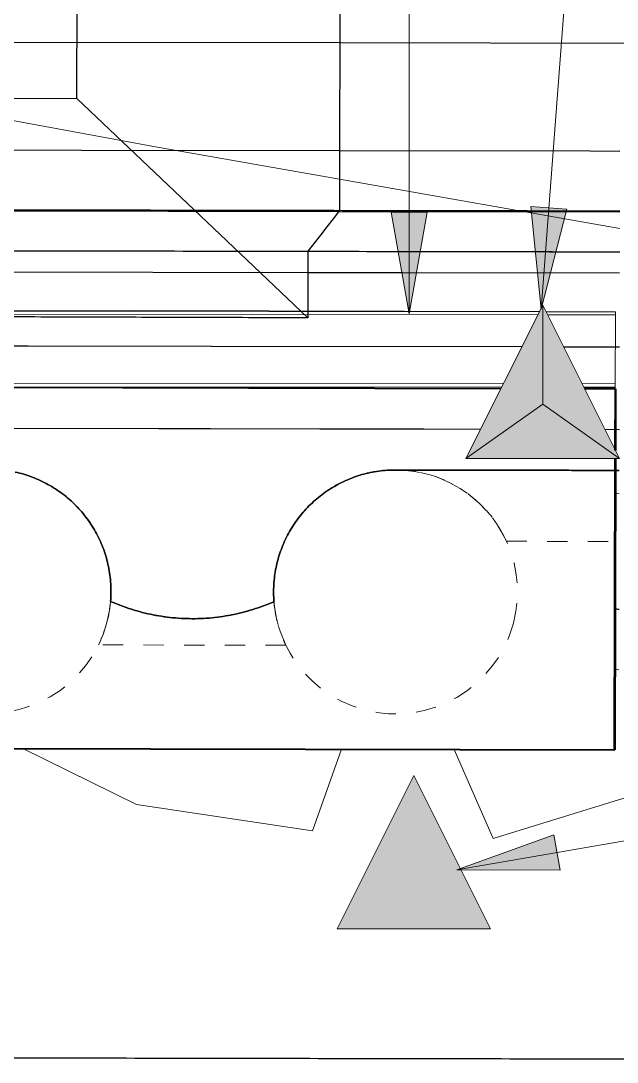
# Model space of a CAD drawing. Header units: metres. Extents: x -1147 to -802, y 5 to 567.
# Drawn here: x -1003.9 to -1000.96, y 506.15 to 511.28 of the extents above; entities that cross this region are included whole.
import ezdxf

# ---------------------------------------------------------------- set-up
doc = ezdxf.new("R2010")
doc.units = ezdxf.units.M
for name, pattern in [('IMPORT-BDYS-Boundary _3_', [0.01, 0.009, -0.001]), ('IMPORT-FURN-Fence _3_', [0.005, 0.004167, -0.0008333]), ('JacobsDash', [0.0045, 0.003, -0.0015])]:
    doc.linetypes.add(name, pattern=pattern)
for name, color, linetype, lineweight in [('A-DETL', 7, 'Continuous', 13), ('A-DETL-GENF', 7, 'Continuous', 9), ('A-FLOR', 7, 'Continuous', 50), ('A-GENM', 7, 'Continuous', 35), ('A-GENM-HDLN', 7, 'JacobsDash', 15), ('G-ANNO-TEXT', 7, 'Continuous', 9), ('S-BEAM', 7, 'Continuous', 50), ('S-BEAM-HDLN', 7, 'JacobsDash', 15), ('S-FNDN-HDLN', 7, 'JacobsDash', 15)]:
    doc.layers.add(name, color=color, linetype=linetype, lineweight=lineweight)

# ---------------------------------------------------------------- blocks, each defined once
blk = doc.blocks.new('T2DPAA-T2D-PWA-SU-M2D-000002_dwg-40815123-DRG-2873010 - GENERAL ARRANGEMENT PLAN')
at = {"color": 7, "lineweight": 18, "true_color": 0xf0f0f0}
for p, q in [((-193.3381, 1044.3531), (-193.2488, 1043.2068)), ((-193.2488, 1043.2068), (-193.17, 1042.2909))]:
    blk.add_line(p, q, dxfattribs=at)
at = {"color": 254, "lineweight": 18, "true_color": 0xe1e1e1}
for p, q in [((-196.3991, 1042.466), (-196.2767, 1043.0783)), ((-196.3025, 1041.5967), (-196.3991, 1042.466)), ((-195.8771, 1041.5612), (-196.3025, 1041.5967)), ((-196.1093, 1040.7274), (-195.7361, 1041.026)), ((-195.6264, 1039.9546), (-196.1093, 1040.7274)), ((-194.3142, 1040.5827), (-194.3126, 1040.5631)), ((-194.8625, 1040.4392), (-194.8605, 1040.4185))]:
    blk.add_line(p, q, dxfattribs=at)
at = {"color": 254, "lineweight": 18, "true_color": 0xeaeaea}
blk.add_line((-193.17, 1042.2909), (-193.0499, 1040.8963), dxfattribs=at)
at = {"color": 254, "linetype": 'IMPORT-FURN-Fence _3_', "lineweight": 18, "true_color": 0xe1e1e1}
blk.add_line((-195.1484, 1040.3426), (-195.1502, 1040.3634), dxfattribs=at)
blk = doc.blocks.new('T2DPAA-T2D-PWA-SU-M2D-000001_dwg-40815111-DRG-2873010 - GENERAL ARRANGEMENT PLAN')
at = {"color": 254, "linetype": 'IMPORT-BDYS-Boundary _3_', "lineweight": 18, "true_color": 0xe1e1e1}
blk.add_line((-116.664, 1136.9969), (-116.6658, 1137.0176), dxfattribs=at)
blk = doc.blocks.new('T2DPAA-T2D-PWA-SU-M2D-000100_Survey_rvt-1-DRG-2873010 - GENERAL ARRANGEMENT PLAN')
at = {"color": 254, "lineweight": 18, "true_color": 0xe1e1e1, "rotation": 75.11694444444437}
for name, p in [('T2DPAA-T2D-PWA-SU-M2D-000002_dwg-40815123-DRG-2873010 - GENERAL ARRANGEMENT PLAN', (-45.8213, 429.4778)), ('T2DPAA-T2D-PWA-SU-M2D-000001_dwg-40815111-DRG-2873010 - GENERAL ARRANGEMENT PLAN', (27.4325, 329.0961))]:
    blk.add_blockref(name, p, dxfattribs=at)
blk = doc.blocks.new('T2DPAA-T2D-C3S-RW-M2D-100010_dwg-40802999-DRG-2873010 - GENERAL ARRANGEMENT PLAN')
at = {"color": 254, "lineweight": 25, "true_color": 0xd5d5d5}
for p, q in [((25.1546, -634.8282), (24.0667, -630.7054)), ((25.05, -632.8405), (24.9589, -632.4952)), ((25.28, -633.7122), (25.05, -632.8405)), ((25.6697, -635.189), (25.2803, -633.7135)), ((27.5849, -636.5917), (26.8851, -633.9393)), ((25.754, -634.0782), (25.8723, -634.5265)), ((26.3736, -634.0745), (26.6876, -635.2647)), ((26.0827, -634.1481), (26.4354, -635.4845)), ((25.8727, -634.528), (26.1453, -635.5611)), ((25.2255, -635.0972), (25.1546, -634.8282)), ((26.6876, -635.2647), (26.7254, -635.408)), ((25.7924, -635.6542), (25.7223, -635.3883)), ((25.3999, -635.7578), (25.3817, -635.689))]:
    blk.add_line(p, q, dxfattribs=at)
at = {"color": 254, "lineweight": 25, "true_color": 0xe1e1e1}
for p, q in [((26.8851, -633.9393), (26.3096, -631.7583)), ((25.7977, -631.8921), (26.0498, -632.8474)), ((25.5077, -631.9687), (26.0827, -634.1481)), ((25.2176, -632.0452), (25.754, -634.0782)), ((26.0498, -632.8474), (26.3736, -634.0745))]:
    blk.add_line(p, q, dxfattribs=at)
blk = doc.blocks.new('T2DPAA-T2D-PWC-RW-M2D-100010_RoadDesign_rvt-1-DRG-2873010 - GENERAL ARRANGEMENT PLAN')
at = {"color": 254, "lineweight": 18, "true_color": 0xe3e3e3, "rotation": 75.11694444444437}
blk.add_blockref('T2DPAA-T2D-C3S-RW-M2D-100010_dwg-40802999-DRG-2873010 - GENERAL ARRANGEMENT PLAN', (-1722.337, 648.0105), dxfattribs=at)
blk = doc.blocks.new('Top of Pavement - RL A - Top of Pavement - RL A-68818558-DRG-2873010 - GENERAL ARRANGEMENT PLAN')
at = {"layer": 'A-GENM', "color": 253, "lineweight": 25, "true_color": 0xa3a3a3}
blk.add_open_spline([(108.421, -13.5917), (108.3971, -13.5013), (108.3175, -13.1995), (108.1821, -12.6862), (108.0426, -12.1577), (107.931, -11.7349), (107.8473, -11.4178), (107.7637, -11.1007), (107.6521, -10.6779), (107.5126, -10.1493), (107.3452, -9.5151), (107.1779, -8.8808), (107.0105, -8.2466), (106.8432, -7.6123), (106.7037, -7.0838), (106.5921, -6.661), (106.5084, -6.3438), (106.4247, -6.0267), (106.341, -5.7096), (106.2574, -5.3924), (106.1458, -4.9696), (106.0063, -4.441), (105.8389, -3.8068), (105.6716, -3.1725), (105.5042, -2.5383), (105.3647, -2.0097), (105.2531, -1.5869), (105.1695, -1.2697), (105.0858, -0.9526), (104.9742, -0.5298), (104.8348, -0.0014), (104.6674, 0.6327), (104.5001, 1.2668), (104.3328, 1.901), (104.1655, 2.5351), (103.9981, 3.1692), (103.8308, 3.8033), (103.6635, 4.4374), (103.4961, 5.0716), (103.3288, 5.7057), (103.1894, 6.2341), (103.0778, 6.6569), (102.9941, 6.9739), (102.9105, 7.291), (102.7989, 7.7138), (102.6595, 8.2422), (102.4921, 8.8763), (102.3248, 9.5105), (102.1575, 10.1446), (102.018, 10.6731), (101.9065, 11.0958), (101.8228, 11.4129), (101.7391, 11.73), (101.6555, 12.047), (101.5718, 12.3641), (101.4881, 12.6812), (101.4045, 12.9982), (101.2929, 13.421), (101.1535, 13.9495), (100.9861, 14.5836), (100.8188, 15.2177), (100.6515, 15.8519), (100.4841, 16.486), (100.3447, 17.0145), (100.2331, 17.4372), (100.1216, 17.86), (99.9821, 18.3884), (99.8148, 19.0226), (99.5917, 19.8681), (99.3686, 20.7136), (99.1454, 21.5592), (98.9781, 22.1933), (98.8108, 22.8274), (98.5877, 23.673), (98.3646, 24.5185), (98.1414, 25.364), (97.9741, 25.9981), (97.8347, 26.5266), (97.7231, 26.9493), (97.6394, 27.2664), (97.5558, 27.5835), (97.4442, 28.0062), (97.3048, 28.5347), (97.1375, 29.1688), (96.9701, 29.8029), (96.8028, 30.437), (96.6634, 30.9655), (96.5518, 31.3882), (96.4681, 31.7053), (96.3845, 32.0224), (96.3008, 32.3394), (96.2172, 32.6565), (96.1335, 32.9735), (96.0498, 33.2906), (95.9383, 33.7133), (95.7988, 34.2417), (95.6417, 34.8374), (95.5403, 35.2216), (95.4947, 35.3945)], degree=3, knots=[-0.7201257, -0.7201257, -0.7201257, -0.7201257, -0.7181818, -0.7136364, -0.7090909, -0.7068182, -0.7045455, -0.7022727, -0.7, -0.6954545, -0.6909091, -0.6863636, -0.6818182, -0.6772727, -0.6727273, -0.6704545, -0.6681818, -0.6659091, -0.6636364, -0.6613636, -0.6590909, -0.6545455, -0.65, -0.6454545, -0.6409091, -0.6363636, -0.6340909, -0.6318182, -0.6295455, -0.6272727, -0.6227273, -0.6181818, -0.6136364, -0.6090909, -0.6045455, -0.6, -0.5954545, -0.5909091, -0.5863636, -0.5818182, -0.5772727, -0.575, -0.5727273, -0.5704545, -0.5681818, -0.5636364, -0.5590909, -0.5545455, -0.55, -0.5454545, -0.5431818, -0.5409091, -0.5386364, -0.5363636, -0.5340909, -0.5318182, -0.5295455, -0.5272727, -0.5227273, -0.5181818, -0.5136364, -0.5090909, -0.5045455, -0.5, -0.4977273, -0.4954545, -0.4909091, -0.4863636, -0.4818182, -0.4727273, -0.4681818, -0.4636364, -0.4590909, -0.4545455, -0.4454545, -0.4409091, -0.4363636, -0.4318182, -0.4295455, -0.4272727, -0.425, -0.4227273, -0.4181818, -0.4136364, -0.4090909, -0.4045455, -0.4, -0.3977273, -0.3954545, -0.3931818, -0.3909091, -0.3886364, -0.3863636, -0.3840909, -0.3818182, -0.3772727, -0.3727273, -0.3690093, -0.3690093, -0.3690093, -0.3690093], dxfattribs=at)
blk.add_open_spline([(108.421, -13.5917), (108.3971, -13.5013), (108.3175, -13.1995), (108.1821, -12.6862), (108.0426, -12.1577), (107.931, -11.7349), (107.8473, -11.4178), (107.7637, -11.1007), (107.6521, -10.6779), (107.5126, -10.1493), (107.3452, -9.5151), (107.1779, -8.8808), (107.0105, -8.2466), (106.8432, -7.6123), (106.7037, -7.0838), (106.5921, -6.661), (106.5084, -6.3438), (106.4247, -6.0267), (106.341, -5.7096), (106.2574, -5.3924), (106.1458, -4.9696), (106.0063, -4.441), (105.8389, -3.8068), (105.6716, -3.1725), (105.5042, -2.5383), (105.3647, -2.0097), (105.2531, -1.5869), (105.1695, -1.2697), (105.0858, -0.9526), (104.9742, -0.5298), (104.8348, -0.0014), (104.6674, 0.6327), (104.5001, 1.2668), (104.3328, 1.901), (104.1655, 2.5351), (103.9981, 3.1692), (103.8308, 3.8033), (103.6635, 4.4374), (103.4961, 5.0716), (103.3288, 5.7057), (103.1894, 6.2341), (103.0778, 6.6569), (102.9941, 6.9739), (102.9105, 7.291), (102.7989, 7.7138), (102.6595, 8.2422), (102.4921, 8.8763), (102.3248, 9.5105), (102.1575, 10.1446), (102.018, 10.6731), (101.9065, 11.0958), (101.8228, 11.4129), (101.7391, 11.73), (101.6555, 12.047), (101.5718, 12.3641), (101.4881, 12.6812), (101.4045, 12.9982), (101.2929, 13.421), (101.1535, 13.9495), (100.9861, 14.5836), (100.8188, 15.2177), (100.6515, 15.8519), (100.4841, 16.486), (100.3447, 17.0145), (100.2331, 17.4372), (100.1216, 17.86), (99.9821, 18.3884), (99.8148, 19.0226), (99.5917, 19.8681), (99.3686, 20.7136), (99.1454, 21.5592), (98.9781, 22.1933), (98.8108, 22.8274), (98.5877, 23.673), (98.3646, 24.5185), (98.1414, 25.364), (97.9741, 25.9981), (97.8347, 26.5266), (97.7231, 26.9493), (97.6394, 27.2664), (97.5558, 27.5835), (97.4442, 28.0062), (97.3048, 28.5347), (97.1375, 29.1688), (96.9701, 29.8029), (96.8028, 30.437), (96.6634, 30.9655), (96.5518, 31.3882), (96.4681, 31.7053), (96.3845, 32.0224), (96.3008, 32.3394), (96.2172, 32.6565), (96.1335, 32.9735), (96.0498, 33.2906), (95.9383, 33.7133), (95.7988, 34.2417), (95.6417, 34.8374), (95.5403, 35.2216), (95.4947, 35.3945)], degree=3, knots=[-0.7201257, -0.7201257, -0.7201257, -0.7201257, -0.7181818, -0.7136364, -0.7090909, -0.7068182, -0.7045455, -0.7022727, -0.7, -0.6954545, -0.6909091, -0.6863636, -0.6818182, -0.6772727, -0.6727273, -0.6704545, -0.6681818, -0.6659091, -0.6636364, -0.6613636, -0.6590909, -0.6545455, -0.65, -0.6454545, -0.6409091, -0.6363636, -0.6340909, -0.6318182, -0.6295455, -0.6272727, -0.6227273, -0.6181818, -0.6136364, -0.6090909, -0.6045455, -0.6, -0.5954545, -0.5909091, -0.5863636, -0.5818182, -0.5772727, -0.575, -0.5727273, -0.5704545, -0.5681818, -0.5636364, -0.5590909, -0.5545455, -0.55, -0.5454545, -0.5431818, -0.5409091, -0.5386364, -0.5363636, -0.5340909, -0.5318182, -0.5295455, -0.5272727, -0.5227273, -0.5181818, -0.5136364, -0.5090909, -0.5045455, -0.5, -0.4977273, -0.4954545, -0.4909091, -0.4863636, -0.4818182, -0.4727273, -0.4681818, -0.4636364, -0.4590909, -0.4545455, -0.4454545, -0.4409091, -0.4363636, -0.4318182, -0.4295455, -0.4272727, -0.425, -0.4227273, -0.4181818, -0.4136364, -0.4090909, -0.4045455, -0.4, -0.3977273, -0.3954545, -0.3931818, -0.3909091, -0.3886364, -0.3863636, -0.3840909, -0.3818182, -0.3772727, -0.3727273, -0.3690093, -0.3690093, -0.3690093, -0.3690093], dxfattribs=at)
at = {"layer": 'A-GENM', "color": 9, "lineweight": 25, "true_color": 0xbebebe}
for points, knots in [([(110.3333, -4.4877), (110.2974, -4.3517), (110.2057, -4.0041), (110.0581, -3.445), (109.8906, -2.8102), (109.7232, -2.1755), (109.5557, -1.5407), (109.4161, -1.0118), (109.3044, -0.5886), (109.2207, -0.2712), (109.1369, 0.0461), (109.0253, 0.4693), (108.8858, 0.9981), (108.7183, 1.6327), (108.5509, 2.2673), (108.3834, 2.9019), (108.2487, 3.4125), (108.1698, 3.7116), (108.1467, 3.7992)], [0.33798706, 0.33798706, 0.33798706, 0.33798706, 0.34090909, 0.34545455, 0.35, 0.35454545, 0.35909091, 0.36363636, 0.36590909, 0.36818182, 0.37045455, 0.37272727, 0.37727273, 0.38181818, 0.38636364, 0.39090909, 0.39545455, 0.39733635, 0.39733635, 0.39733635, 0.39733635]), ([(109.529, -2.2232), (109.5849, -2.4348), (109.6965, -2.858), (109.864, -3.4927), (110.0118, -4.0529), (110.1038, -4.4016), (110.14, -4.5387)], [0.64545455, 0.64545455, 0.64545455, 0.64545455, 0.65, 0.65454545, 0.65909091, 0.66203663, 0.66203663, 0.66203663, 0.66203663])]:
    blk.add_open_spline(points, degree=3, knots=knots, dxfattribs=at)
blk.add_open_spline([(109.1941, -0.9538), (109.2499, -1.1654), (109.3616, -1.5885), (109.4732, -2.0117), (109.529, -2.2232)], degree=3, dxfattribs=at)
blk = doc.blocks.new('T2DPAA-T2D-C3S-RS-M3D-100334_rvt-1-DRG-2873010 - GENERAL ARRANGEMENT PLAN')
at = {"layer": 'A-GENM', "color": 254, "lineweight": 25, "true_color": 0xd1d1d1}
for p, q in [((-1104.0525, 510.8953), (-1104.0515, 511.5961)), ((-1105.9524, 510.8987), (-1104.0525, 510.8953)), ((-1104.0525, 510.8953), (-1103.3811, 510.2574)), ((-1103.3802, 510.2566), (-1102.9163, 509.8158))]:
    blk.add_line(p, q, dxfattribs=at)
at = {"layer": 'A-GENM', "color": 9, "lineweight": 25, "true_color": 0xbebebe}
blk.add_line((-1102.9159, 510.1436), (-1102.9159, 510.078), dxfattribs=at)
at = {"layer": 'A-GENM', "color": 9, "lineweight": 25, "true_color": 0xbebebe, "flags": 128}
for points in [[(-1102.7562, 513.9168), (-1102.7567, 513.5197), (-1102.7573, 513.1226), (-1102.7578, 512.7256), (-1102.7583, 512.3285), (-1102.7588, 511.9314), (-1102.7593, 511.5344), (-1102.7598, 511.1373), (-1102.7603, 510.7403), (-1102.7608, 510.3432)], [(-1102.7608, 510.3432), (-1102.7919, 510.3033), (-1102.8229, 510.2634), (-1102.8539, 510.2234), (-1102.8849, 510.1835), (-1102.9159, 510.1436)], [(-1102.9159, 510.0767), (-1102.916, 510.0125), (-1102.9161, 509.9469), (-1102.9162, 509.8813), (-1102.9163, 509.8158)]]:
    blk.add_lwpolyline(points, dxfattribs=at)
at = {"layer": 'A-GENM', "color": 9, "lineweight": 25, "true_color": 0xbebebe}
for points, knots in [([(-1101.3818, 510.3408), (-1101.4768, 510.3409), (-1101.7541, 510.3414), (-1102.2138, 510.3422), (-1102.5785, 510.3429), (-1102.7608, 510.3432)], [0.7479316, 0.7479316, 0.7479316, 0.7479316, 0.8, 0.9, 1, 1, 1, 1]), ([(-1102.9159, 510.1436), (-1102.7235, 510.1433), (-1102.3388, 510.1426), (-1101.8276, 510.1417), (-1101.5087, 510.1411), (-1101.3822, 510.1409)], [0, 0, 0, 0, 0.1, 0.2, 0.2657938, 0.2657938, 0.2657938, 0.2657938])]:
    blk.add_open_spline(points, degree=3, knots=knots, dxfattribs=at)
for points in [[(-1102.9163, 509.8158), (-1103.072, 509.8163), (-1103.3835, 509.8173), (-1103.8507, 509.8188), (-1104.318, 509.8203), (-1104.6295, 509.8214), (-1104.7852, 509.8218)], [(-1104.3145, 509.0465), (-1104.3283, 509.0505), (-1104.3422, 509.0541), (-1104.3563, 509.0572)], [(-1102.63, 509.0499), (-1102.6437, 509.0465), (-1102.6572, 509.0427), (-1102.6706, 509.0383)], [(-1102.5887, 509.0587), (-1102.5957, 509.0575), (-1102.6095, 509.0548), (-1102.6232, 509.0516), (-1102.63, 509.0499)], [(-1102.5469, 509.0645), (-1102.5609, 509.0631), (-1102.5749, 509.0611), (-1102.5887, 509.0587)], [(-1102.5048, 509.0674), (-1102.5189, 509.0669), (-1102.5329, 509.066), (-1102.5469, 509.0645)], [(-1102.3803, 509.0671), (-1102.4218, 509.0672), (-1102.4633, 509.0673), (-1102.5048, 509.0674)], [(-1102.2558, 509.0669), (-1102.2973, 509.067), (-1102.3388, 509.0671), (-1102.3803, 509.0671)], [(-1102.1312, 509.0667), (-1102.1727, 509.0668), (-1102.2143, 509.0669), (-1102.2558, 509.0669)], [(-1102.0067, 509.0665), (-1102.0482, 509.0666), (-1102.0897, 509.0666), (-1102.1312, 509.0667)], [(-1101.8822, 509.0663), (-1101.9237, 509.0663), (-1101.9652, 509.0664), (-1102.0067, 509.0665)], [(-1101.7577, 509.066), (-1101.7992, 509.0661), (-1101.8407, 509.0662), (-1101.8822, 509.0663)], [(-1101.6332, 509.0658), (-1101.6747, 509.0659), (-1101.7162, 509.066), (-1101.7577, 509.066)], [(-1101.5086, 509.0656), (-1101.5501, 509.0657), (-1101.5916, 509.0657), (-1101.6332, 509.0658)], [(-1101.3841, 509.0654), (-1101.4256, 509.0655), (-1101.4671, 509.0655), (-1101.5086, 509.0656)], [(-1104.2736, 509.0327), (-1104.2871, 509.0378), (-1104.3007, 509.0424), (-1104.3145, 509.0465)], [(-1104.2338, 509.0161), (-1104.2469, 509.0221), (-1104.2602, 509.0276), (-1104.2736, 509.0327)], [(-1104.1953, 508.9966), (-1104.2079, 509.0035), (-1104.2208, 509.01), (-1104.2338, 509.0161)], [(-1102.7488, 509.0067), (-1102.7615, 509.0005), (-1102.7739, 508.9938), (-1102.7861, 508.9868)], [(-1102.7103, 509.0239), (-1102.7233, 509.0186), (-1102.7362, 509.0128), (-1102.7488, 509.0067)], [(-1102.6706, 509.0383), (-1102.684, 509.034), (-1102.6972, 509.0291), (-1102.7103, 509.0239)], [(-1104.1583, 508.9744), (-1104.1704, 508.9822), (-1104.1827, 508.9896), (-1104.1953, 508.9966)], [(-1104.123, 508.9496), (-1104.1345, 508.9583), (-1104.1463, 508.9666), (-1104.1583, 508.9744)], [(-1104.0896, 508.9224), (-1104.1004, 508.9318), (-1104.1116, 508.9409), (-1104.123, 508.9496)], [(-1102.8218, 508.9643), (-1102.8335, 508.9564), (-1102.8448, 508.9481), (-1102.8559, 508.9394)], [(-1102.7861, 508.9868), (-1102.7982, 508.9797), (-1102.8102, 508.9722), (-1102.8218, 508.9643)], [(-1104.0582, 508.8928), (-1104.0683, 508.903), (-1104.0788, 508.9129), (-1104.0896, 508.9224)], [(-1102.8882, 508.9122), (-1102.8986, 508.9028), (-1102.9087, 508.8929), (-1102.9184, 508.8828)], [(-1102.8559, 508.9394), (-1102.867, 508.9308), (-1102.8777, 508.9217), (-1102.8882, 508.9122)], [(-1104.029, 508.861), (-1104.0383, 508.8719), (-1104.0481, 508.8825), (-1104.0582, 508.8928)], [(-1104.0022, 508.8272), (-1104.0107, 508.8388), (-1104.0197, 508.8501), (-1104.029, 508.861)], [(-1102.9465, 508.8513), (-1102.9555, 508.8405), (-1102.9641, 508.8294), (-1102.9723, 508.8179)], [(-1102.9184, 508.8828), (-1102.9281, 508.8726), (-1102.9375, 508.8621), (-1102.9465, 508.8513)], [(-1103.9779, 508.7916), (-1103.9855, 508.8038), (-1103.9936, 508.8157), (-1104.0022, 508.8272)], [(-1102.9723, 508.8179), (-1102.9806, 508.8065), (-1102.9884, 508.7948), (-1102.9958, 508.7828)], [(-1103.9562, 508.7543), (-1103.9629, 508.767), (-1103.9702, 508.7794), (-1103.9779, 508.7916)], [(-1103.9372, 508.7156), (-1103.943, 508.7287), (-1103.9494, 508.7417), (-1103.9562, 508.7543)], [(-1103.0166, 508.7462), (-1103.0232, 508.7337), (-1103.0293, 508.721), (-1103.0349, 508.7081)], [(-1102.9958, 508.7828), (-1103.0031, 508.7708), (-1103.0101, 508.7586), (-1103.0166, 508.7462)], [(-1103.921, 508.6756), (-1103.9259, 508.6891), (-1103.9313, 508.7025), (-1103.9372, 508.7156)], [(-1103.0349, 508.7081), (-1103.0405, 508.6952), (-1103.0457, 508.6821), (-1103.0504, 508.6689)], [(-1103.9078, 508.6346), (-1103.9117, 508.6484), (-1103.9161, 508.6621), (-1103.921, 508.6756)], [(-1103.0504, 508.6689), (-1103.0552, 508.6556), (-1103.0594, 508.6422), (-1103.0632, 508.6286)], [(-1103.8976, 508.5927), (-1103.9005, 508.6067), (-1103.9039, 508.6207), (-1103.9078, 508.6346)], [(-1103.8904, 508.5501), (-1103.8923, 508.5644), (-1103.8947, 508.5786), (-1103.8976, 508.5927)], [(-1103.0632, 508.6286), (-1103.067, 508.6151), (-1103.0703, 508.6014), (-1103.0731, 508.5876)], [(-1103.8863, 508.5072), (-1103.8871, 508.5216), (-1103.8885, 508.5359), (-1103.8904, 508.5501)], [(-1103.08, 508.546), (-1103.0819, 508.532), (-1103.0832, 508.518), (-1103.0841, 508.504)], [(-1103.0731, 508.5876), (-1103.0759, 508.5738), (-1103.0782, 508.5599), (-1103.08, 508.546)], [(-1103.8852, 508.4641), (-1103.885, 508.4785), (-1103.8854, 508.4929), (-1103.8863, 508.5072)], [(-1103.0841, 508.504), (-1103.0849, 508.4899), (-1103.0853, 508.4759), (-1103.0851, 508.4618)], [(-1103.8873, 508.421), (-1103.8861, 508.4354), (-1103.8854, 508.4497), (-1103.8852, 508.4641)], [(-1103.0851, 508.4618), (-1103.085, 508.4477), (-1103.0844, 508.4337), (-1103.0832, 508.4196)], [(-1103.8362, 508.4002), (-1103.8534, 508.4067), (-1103.8704, 508.4136), (-1103.8873, 508.421)], [(-1103.7841, 508.3822), (-1103.8016, 508.3877), (-1103.819, 508.3937), (-1103.8362, 508.4002)], [(-1103.1344, 508.3989), (-1103.1516, 508.3925), (-1103.169, 508.3866), (-1103.1866, 508.3811)], [(-1103.0832, 508.4196), (-1103.1001, 508.4123), (-1103.1171, 508.4054), (-1103.1344, 508.3989)], [(-1103.731, 508.3671), (-1103.7488, 508.3716), (-1103.7665, 508.3766), (-1103.7841, 508.3822)], [(-1103.6772, 508.3549), (-1103.6953, 508.3584), (-1103.7132, 508.3625), (-1103.731, 508.3671)], [(-1103.6228, 508.3457), (-1103.641, 508.3483), (-1103.6592, 508.3513), (-1103.6772, 508.3549)], [(-1103.568, 508.3395), (-1103.5863, 508.3411), (-1103.6046, 508.3431), (-1103.6228, 508.3457)], [(-1103.513, 508.3364), (-1103.5313, 508.3369), (-1103.5497, 508.338), (-1103.568, 508.3395)], [(-1103.4578, 508.3363), (-1103.4762, 508.3358), (-1103.4946, 508.3359), (-1103.513, 508.3364)], [(-1103.4027, 508.3392), (-1103.421, 508.3378), (-1103.4394, 508.3368), (-1103.4578, 508.3363)], [(-1103.3479, 508.3452), (-1103.3661, 508.3427), (-1103.3844, 508.3407), (-1103.4027, 508.3392)], [(-1103.2939, 508.3541), (-1103.3118, 508.3507), (-1103.3298, 508.3477), (-1103.3479, 508.3452)], [(-1103.2396, 508.3662), (-1103.2486, 508.3639), (-1103.2665, 508.3597), (-1103.2845, 508.356), (-1103.2935, 508.3542)], [(-1103.1866, 508.3811), (-1103.2041, 508.3757), (-1103.2218, 508.3707), (-1103.2396, 508.3662)]]:
    blk.add_open_spline(points, degree=3, dxfattribs=at)
at = {"layer": 'A-GENM', "color": 253, "lineweight": 25, "true_color": 0xa3a3a3}
for points in [[(-1104.3563, 509.0572), (-1104.3422, 509.0541), (-1104.3283, 509.0505), (-1104.3145, 509.0465)], [(-1102.6706, 509.0383), (-1102.6572, 509.0427), (-1102.6437, 509.0465), (-1102.63, 509.0499)], [(-1102.63, 509.0499), (-1102.6164, 509.0533), (-1102.6026, 509.0562), (-1102.5887, 509.0587)], [(-1102.5887, 509.0587), (-1102.5749, 509.0611), (-1102.5609, 509.063), (-1102.5469, 509.0645)], [(-1102.5469, 509.0645), (-1102.5329, 509.0659), (-1102.5189, 509.0669), (-1102.5048, 509.0674)], [(-1102.5048, 509.0674), (-1102.4633, 509.0673), (-1102.4218, 509.0672), (-1102.3803, 509.0671)], [(-1102.3803, 509.0671), (-1102.3388, 509.0671), (-1102.2973, 509.067), (-1102.2558, 509.0669)], [(-1102.2558, 509.0669), (-1102.2143, 509.0669), (-1102.1727, 509.0668), (-1102.1312, 509.0667)], [(-1102.1312, 509.0667), (-1102.0897, 509.0666), (-1102.0482, 509.0666), (-1102.0067, 509.0665)], [(-1102.0067, 509.0665), (-1101.9652, 509.0664), (-1101.9237, 509.0663), (-1101.8822, 509.0663)], [(-1101.8822, 509.0663), (-1101.8407, 509.0662), (-1101.7992, 509.0661), (-1101.7577, 509.066)], [(-1101.7577, 509.066), (-1101.7162, 509.066), (-1101.6747, 509.0659), (-1101.6332, 509.0658)], [(-1101.6332, 509.0658), (-1101.5916, 509.0657), (-1101.5501, 509.0657), (-1101.5086, 509.0656)], [(-1101.5086, 509.0656), (-1101.4671, 509.0655), (-1101.4256, 509.0655), (-1101.3841, 509.0654)], [(-1104.3145, 509.0465), (-1104.3007, 509.0424), (-1104.2871, 509.0378), (-1104.2736, 509.0327)], [(-1104.2736, 509.0327), (-1104.2602, 509.0276), (-1104.2469, 509.0221), (-1104.2338, 509.0161)], [(-1104.2338, 509.0161), (-1104.2208, 509.01), (-1104.2079, 509.0035), (-1104.1953, 508.9966)], [(-1102.7861, 508.9868), (-1102.7739, 508.9938), (-1102.7615, 509.0005), (-1102.7488, 509.0066)], [(-1102.7488, 509.0066), (-1102.7362, 509.0128), (-1102.7233, 509.0186), (-1102.7103, 509.0239)], [(-1102.7103, 509.0239), (-1102.6972, 509.0291), (-1102.684, 509.034), (-1102.6706, 509.0383)], [(-1104.1953, 508.9966), (-1104.1827, 508.9896), (-1104.1704, 508.9822), (-1104.1583, 508.9744)], [(-1104.1583, 508.9744), (-1104.1463, 508.9666), (-1104.1345, 508.9583), (-1104.123, 508.9496)], [(-1104.123, 508.9496), (-1104.1116, 508.9409), (-1104.1004, 508.9318), (-1104.0896, 508.9224)], [(-1102.8559, 508.9394), (-1102.8448, 508.9481), (-1102.8335, 508.9564), (-1102.8218, 508.9643)], [(-1102.8218, 508.9643), (-1102.8102, 508.9722), (-1102.7982, 508.9797), (-1102.7861, 508.9868)], [(-1104.0896, 508.9224), (-1104.0788, 508.9129), (-1104.0683, 508.903), (-1104.0582, 508.8928)], [(-1102.9184, 508.8828), (-1102.9087, 508.8929), (-1102.8986, 508.9028), (-1102.8881, 508.9122)], [(-1102.8881, 508.9122), (-1102.8777, 508.9217), (-1102.867, 508.9307), (-1102.8559, 508.9394)], [(-1104.0582, 508.8928), (-1104.0481, 508.8825), (-1104.0383, 508.8719), (-1104.029, 508.861)], [(-1104.029, 508.861), (-1104.0197, 508.8501), (-1104.0107, 508.8388), (-1104.0022, 508.8272)], [(-1102.9723, 508.8179), (-1102.9641, 508.8294), (-1102.9555, 508.8405), (-1102.9465, 508.8513)], [(-1102.9465, 508.8513), (-1102.9375, 508.8621), (-1102.9281, 508.8726), (-1102.9184, 508.8828)], [(-1104.0022, 508.8272), (-1103.9937, 508.8156), (-1103.9855, 508.8038), (-1103.9779, 508.7916)], [(-1102.9957, 508.7828), (-1102.9884, 508.7948), (-1102.9805, 508.8065), (-1102.9723, 508.8179)], [(-1103.9779, 508.7916), (-1103.9702, 508.7794), (-1103.9629, 508.767), (-1103.9562, 508.7543)], [(-1103.9562, 508.7543), (-1103.9494, 508.7417), (-1103.943, 508.7287), (-1103.9372, 508.7156)], [(-1103.0349, 508.7081), (-1103.0293, 508.721), (-1103.0232, 508.7337), (-1103.0166, 508.7461)], [(-1103.0166, 508.7461), (-1103.0101, 508.7586), (-1103.0031, 508.7708), (-1102.9957, 508.7828)], [(-1103.9372, 508.7156), (-1103.9313, 508.7025), (-1103.926, 508.6891), (-1103.9211, 508.6756)], [(-1103.0504, 508.6689), (-1103.0457, 508.6821), (-1103.0405, 508.6952), (-1103.0349, 508.7081)], [(-1103.9211, 508.6756), (-1103.9162, 508.6621), (-1103.9117, 508.6484), (-1103.9078, 508.6346)], [(-1103.0632, 508.6286), (-1103.0594, 508.6422), (-1103.0552, 508.6556), (-1103.0504, 508.6689)], [(-1103.9078, 508.6346), (-1103.9039, 508.6207), (-1103.9005, 508.6067), (-1103.8976, 508.5927)], [(-1103.8976, 508.5927), (-1103.8947, 508.5786), (-1103.8923, 508.5644), (-1103.8904, 508.5501)], [(-1103.0731, 508.5876), (-1103.0703, 508.6014), (-1103.067, 508.6151), (-1103.0632, 508.6286)], [(-1103.8904, 508.5501), (-1103.8885, 508.5359), (-1103.8871, 508.5216), (-1103.8863, 508.5072)], [(-1103.0841, 508.504), (-1103.0832, 508.518), (-1103.0819, 508.532), (-1103.08, 508.546)], [(-1103.08, 508.546), (-1103.0791, 508.553), (-1103.077, 508.5669), (-1103.0745, 508.5807), (-1103.0731, 508.5876)], [(-1103.8863, 508.5072), (-1103.8854, 508.4929), (-1103.885, 508.4785), (-1103.8852, 508.4641)], [(-1103.0851, 508.4618), (-1103.0853, 508.4759), (-1103.0849, 508.4899), (-1103.0841, 508.504)], [(-1103.8852, 508.4641), (-1103.8854, 508.4497), (-1103.8861, 508.4354), (-1103.8873, 508.421)], [(-1103.0832, 508.4196), (-1103.0844, 508.4337), (-1103.085, 508.4477), (-1103.0851, 508.4618)], [(-1103.8873, 508.421), (-1103.8704, 508.4136), (-1103.8534, 508.4067), (-1103.8362, 508.4002)], [(-1103.8362, 508.4002), (-1103.819, 508.3937), (-1103.8016, 508.3877), (-1103.7841, 508.3822)], [(-1103.1866, 508.3811), (-1103.169, 508.3866), (-1103.1516, 508.3925), (-1103.1344, 508.3989)], [(-1103.1344, 508.3989), (-1103.1171, 508.4054), (-1103.1001, 508.4123), (-1103.0832, 508.4196)], [(-1103.7841, 508.3822), (-1103.7665, 508.3766), (-1103.7488, 508.3716), (-1103.731, 508.3671)], [(-1103.731, 508.3671), (-1103.7221, 508.3648), (-1103.7042, 508.3605), (-1103.6862, 508.3567), (-1103.6772, 508.3549)], [(-1103.6772, 508.3549), (-1103.6592, 508.3513), (-1103.641, 508.3483), (-1103.6228, 508.3457)], [(-1103.6228, 508.3457), (-1103.6046, 508.3431), (-1103.5863, 508.3411), (-1103.568, 508.3395)], [(-1103.568, 508.3395), (-1103.5497, 508.338), (-1103.5313, 508.3369), (-1103.513, 508.3364)], [(-1103.513, 508.3364), (-1103.4946, 508.3359), (-1103.4762, 508.3358), (-1103.4578, 508.3363)], [(-1103.4578, 508.3363), (-1103.4394, 508.3368), (-1103.421, 508.3378), (-1103.4027, 508.3393)], [(-1103.4027, 508.3393), (-1103.3844, 508.3407), (-1103.3661, 508.3427), (-1103.3479, 508.3452)], [(-1103.3479, 508.3452), (-1103.3298, 508.3477), (-1103.3118, 508.3507), (-1103.2939, 508.3541)], [(-1103.2935, 508.3542), (-1103.2754, 508.3577), (-1103.2575, 508.3617), (-1103.2396, 508.3662)], [(-1103.2396, 508.3662), (-1103.2218, 508.3707), (-1103.2041, 508.3757), (-1103.1866, 508.3811)]]:
    blk.add_open_spline(points, degree=3, dxfattribs=at)
at = {"layer": 'A-GENM', "color": 253, "lineweight": 25, "true_color": 0xa3a3a3, "rotation": 75.11694444444437}
blk.add_blockref('Top of Pavement - RL A - Top of Pavement - RL A-68818558-DRG-2873010 - GENERAL ARRANGEMENT PLAN', (-1134.0578, 404.8616), dxfattribs=at)
blk = doc.blocks.new('01_SFO_FRP_Pile_CastInPlace_CS_BR08 - CAST-IN-PLACE PILE - 1200-8661166-DRG-2873010 - GENERAL ARRANGEMENT PLAN')
at = {"layer": 'S-FNDN-HDLN'}
for start, end in [(90, 270), (270, 90)]:
    blk.add_arc((0, 0), 0.6, start, end, dxfattribs=at)
blk = doc.blocks.new('01_SFO_FRP_Pile_CastInPlace_CS_BR08 - CAST-IN-PLACE PILE - 1200-8661189-DRG-2873010 - GENERAL ARRANGEMENT PLAN')
at = {"layer": 'S-FNDN-HDLN'}
for start, end in [(90, 270), (270, 90)]:
    blk.add_arc((0, 0), 0.6, start, end, dxfattribs=at)
blk = doc.blocks.new('03_SFR_ACS_Abutment_BR08_Retaining wall CS - ABUTMENT SOUTH WEST_B08-7985321-DRG-2873010 - GENERAL ARRANGEMENT PLAN')
at = {"layer": 'S-BEAM', "lineweight": 40}
for p, q in [((-1101.9669, 509.4671), (-1107.4122, 509.4791)), ((-1101.4034, 509.4659), (-1101.555, 509.4662)), ((-1101.4041, 509.1643), (-1101.4034, 509.4659)), ((-1101.4034, 509.4659), (-1101.4025, 509.4659)), ((-1101.4025, 509.4659), (-1101.4032, 509.1626)), ((-1101.4073, 507.6909), (-1101.4041, 509.124)), ((-1101.4033, 509.124), (-1101.4064, 507.6909)), ((-1111.3868, 507.7129), (-1101.4073, 507.6909)), ((-1101.4068, 507.6909), (-1101.4073, 507.6909)), ((-1101.4064, 507.6909), (-1101.4068, 507.6909))]:
    blk.add_line(p, q, dxfattribs=at)
at = {"layer": 'S-BEAM-HDLN'}
for p, q in [((-1101.4068, 507.6909), (-1101.4064, 507.6909)), ((-1101.4064, 507.6909), (-1101.4068, 507.6909))]:
    blk.add_line(p, q, dxfattribs=at)
blk = doc.blocks.new('20_SFR_WSC_ShotcreteWall_ArchFlatBack_Datum - ArchWall_PileSize_1200-8657459-DRG-2873010 - GENERAL ARRANGEMENT PLAN')
at = {"layer": 'A-GENM-HDLN', "color": 252, "true_color": 0x888888}
for p, q in [((0.5969, -0.6605), (0.5934, -0.6888)), ((0.598, -0.6491), (0.597, -0.6595)), ((1.4053, -0.6799), (1.402, -0.6491)), ((0.593, -0.6911), (0.5873, -0.7228)), ((1.4103, -0.7107), (1.4056, -0.6821)), ((0.5833, -0.7404), (0.5755, -0.7698)), ((0.5873, -0.7228), (0.5836, -0.7392)), ((1.4305, -0.7889), (1.4237, -0.7669)), ((0.5589, -0.8183), (0.5471, -0.8463)), ((0.5676, -0.7945), (0.5595, -0.8168)), ((0.575, -0.7714), (0.5676, -0.7945)), ((0.5466, -0.8475), (0.5392, -0.8633)), ((1.4608, -0.8633), (0.5392, -0.8633))]:
    blk.add_line(p, q, dxfattribs=at)
at = {"layer": 'A-GENM-HDLN', "color": 252, "true_color": 0x888888, "flags": 128}
for points in [[(0.598, -0.6491), (0.6947, -0.6857), (0.7946, -0.7122), (0.8968, -0.7281), (1, -0.7335), (1.1032, -0.7281), (1.2054, -0.7122), (1.3053, -0.6857), (1.402, -0.6491)], [(1.4226, -0.7633), (1.4127, -0.7228), (1.4105, -0.7117)], [(1.4608, -0.8633), (1.4324, -0.7945), (1.4308, -0.7897)]]:
    blk.add_lwpolyline(points, dxfattribs=at)

msp = doc.modelspace()

# ---------------------------------------------------------------- hatches: boundary and pattern name
at = {"layer": 'A-DETL-GENF', "true_color": 0xffffff}
msp.add_hatch(color=7, dxfattribs=at).paths.add_polyline_path([(-1001.708, 509.124), (-1000.954, 509.1251), (-1001.3307, 509.8786), (-1001.573, 509.3941)])
at = {"layer": 'A-DETL-GENF', "true_color": 0xff0000}
msp.add_hatch(color=1, dxfattribs=at).paths.add_polyline_path([(-1001.8336, 506.81), (-1001.5878, 506.81), (-1001.9651, 507.5645), (-1002.3424, 506.81), (-1002.022, 506.81)])
at = {"layer": 'G-ANNO-TEXT'}
for points in [[(-1001.9873, 509.8361), (-1001.8991, 510.3361), (-1002.0754, 510.3361)], [(-1001.3381, 509.8581), (-1001.2125, 510.35), (-1001.3883, 510.3633)], [(-1001.7529, 507.1), (-1001.2452, 507.0989), (-1001.2754, 507.2726)]]:
    msp.add_hatch(color=256, dxfattribs=at).paths.add_polyline_path(points)

# ---------------------------------------------------------------- linework, layer by layer
at = {"layer": 'A-DETL', "color": 6, "lineweight": 15, "true_color": 0xff00ff}
for p, q in [((-1001.3307, 509.8786), (-1001.708, 509.124)), ((-1000.9535, 509.124), (-1001.3307, 509.8786)), ((-1001.3304, 509.8778), (-1001.3304, 509.3904)), ((-1001.708, 509.124), (-1001.3307, 509.3911)), ((-1000.9535, 509.124), (-1001.3307, 509.3911)), ((-1001.708, 509.124), (-1000.9535, 509.124))]:
    msp.add_line(p, q, dxfattribs=at)
at = {"layer": 'A-DETL', "color": 1, "lineweight": 15, "true_color": 0xff0000}
for p, q in [((-1001.9651, 507.5645), (-1002.3424, 506.81)), ((-1001.5878, 506.81), (-1001.9651, 507.5645)), ((-1002.3424, 506.81), (-1001.5878, 506.81))]:
    msp.add_line(p, q, dxfattribs=at)
at = {"layer": 'A-FLOR', "lineweight": 15}
for p, q in [((-1010.746, 509.8708), (-1001.3466, 509.8469)), ((-1001.3547, 509.8307), (-1010.7461, 509.8378)), ((-1010.746, 509.853), (-1001.3472, 509.8457)), ((-1001.3149, 509.8468), (-1000.9728, 509.8459)), ((-1001.3143, 509.8457), (-1000.9728, 509.8454)), ((-1000.9728, 509.8304), (-1001.3068, 509.8307)), ((-1000.9728, 509.8455), (-1000.9728, 509.8459)), ((-1010.7463, 509.5001), (-1001.5237, 509.4926)), ((-1010.7463, 509.4823), (-1001.5327, 509.4746)), ((-1001.1376, 509.4923), (-1000.9734, 509.4921)), ((-1001.1286, 509.4743), (-1000.9735, 509.4742)), ((-1010.7465, 509.2908), (-1001.6362, 509.2676)), ((-1010.7465, 509.2867), (-1001.6364, 509.2672)), ((-1001.0245, 509.266), (-1000.9738, 509.2659)), ((-1001.0244, 509.2659), (-1000.9738, 509.2658))]:
    msp.add_line(p, q, dxfattribs=at)
at = {"layer": 'A-FLOR', "lineweight": 15, "flags": 128}
for points in [[(-1000.9728, 509.8304), (-1000.9729, 509.7628), (-1000.9731, 509.6951), (-1000.9732, 509.6274), (-1000.9733, 509.5598), (-1000.9734, 509.4921)], [(-1000.9728, 509.8454), (-1000.9728, 509.8379), (-1000.9728, 509.8304)], [(-1000.9735, 509.4742), (-1000.9735, 509.451), (-1000.9735, 509.4279), (-1000.9736, 509.4047), (-1000.9736, 509.3816), (-1000.9737, 509.3584), (-1000.9737, 509.3353), (-1000.9737, 509.3121), (-1000.9738, 509.289), (-1000.9738, 509.2658)], [(-1000.9734, 509.4921), (-1000.9734, 509.4831), (-1000.9735, 509.4742)]]:
    msp.add_lwpolyline(points, dxfattribs=at)
at = {"layer": 'A-FLOR', "lineweight": 15}
msp.add_open_spline([(-1000.9728, 509.8459), (-1000.9728, 509.8458), (-1000.9728, 509.8457), (-1000.9728, 509.8456), (-1000.9728, 509.8455)], degree=3, dxfattribs=at)
at = {"layer": 'A-GENM-HDLN', "color": 252, "true_color": 0x888888}
for p, q in [((-1002.0537, 509.0677), (-1000.973, 509.0658)), ((-1002.0537, 509.0677), (-1002.0208, 509.0667)), ((-1002.0172, 509.0665), (-1001.977, 509.0626)), ((-1001.9324, 509.0551), (-1001.8932, 509.0455)), ((-1001.8501, 509.0317), (-1001.8126, 509.0167)), ((-1001.772, 508.9969), (-1001.737, 508.9767)), ((-1001.6996, 508.9513), (-1001.6679, 508.9263)), ((-1001.6672, 508.9257), (-1001.6614, 508.9208)), ((-1001.6614, 508.9208), (-1001.6371, 508.8984)), ((-1001.6344, 508.8958), (-1001.6066, 508.8666)), ((-1001.606, 508.866), (-1001.601, 508.8603)), ((-1001.601, 508.8603), (-1001.58, 508.8346)), ((-1001.5778, 508.8317), (-1001.5544, 508.7988)), ((-1001.5539, 508.7981), (-1001.5498, 508.7918)), ((-1001.5498, 508.7918), (-1001.5327, 508.7634)), ((-1001.5308, 508.7601), (-1001.5124, 508.7243)), ((-1001.512, 508.7235), (-1001.5089, 508.7167)), ((-1001.5089, 508.7167), (-1000.9737, 508.7158))]:
    msp.add_line(p, q, dxfattribs=at)
at = {"layer": 'A-GENM-HDLN', "color": 252, "true_color": 0x888888, "flags": 128}
for points in [[(-1001.9762, 509.0625), (-1001.9684, 509.0614), (-1001.936, 509.0558)], [(-1001.8924, 509.0453), (-1001.8849, 509.0431), (-1001.8536, 509.033)], [(-1001.8119, 509.0163), (-1001.8048, 509.0132), (-1001.7752, 508.9986)], [(-1001.7363, 508.9762), (-1001.7298, 508.9721), (-1001.7026, 508.9534)]]:
    msp.add_lwpolyline(points, dxfattribs=at)
at = {"layer": 'G-ANNO-TEXT'}
for p, q in [((-1001.9873, 509.8361), (-1001.9873, 514.9081)), ((-1001.3381, 509.8581), (-1001.069, 513.4169)), ((-1001.8991, 510.3361), (-1002.0754, 510.3361)), ((-1002.0754, 510.3361), (-1001.9873, 509.8361)), ((-1001.9873, 509.8361), (-1001.8991, 510.3361)), ((-1001.2125, 510.35), (-1001.3883, 510.3633)), ((-1001.3883, 510.3633), (-1001.3381, 509.8581)), ((-1001.3381, 509.8581), (-1001.2125, 510.35)), ((-1001.2754, 507.2726), (-1001.7529, 507.1)), ((-1001.7529, 507.1), (-1000.7945, 507.2668)), ((-1001.2452, 507.0989), (-1001.2754, 507.2726)), ((-1001.7529, 507.1), (-1001.2452, 507.0989))]:
    msp.add_line(p, q, dxfattribs=at)

# ---------------------------------------------------------------- block references
at = {"lineweight": 5}
for name in ['T2DPAA-T2D-PWC-RW-M2D-100010_RoadDesign_rvt-1-DRG-2873010 - GENERAL ARRANGEMENT PLAN', 'T2DPAA-T2D-C3S-RS-M3D-100334_rvt-1-DRG-2873010 - GENERAL ARRANGEMENT PLAN']:
    msp.add_blockref(name, (100.4304, 0), dxfattribs=at)
at = {"color": 254, "lineweight": 5, "true_color": 0xe1e1e1}
msp.add_blockref('T2DPAA-T2D-PWA-SU-M2D-000100_Survey_rvt-1-DRG-2873010 - GENERAL ARRANGEMENT PLAN', (100.4304, 0), dxfattribs=at)
at = {"layer": 'A-GENM-HDLN', "color": 252, "true_color": 0x888888, "rotation": 359.8989402656637}
msp.add_blockref('20_SFR_WSC_ShotcreteWall_ArchFlatBack_Datum - ArchWall_PileSize_1200-8657459-DRG-2873010 - GENERAL ARRANGEMENT PLAN', (-1004.0537, 509.0712), dxfattribs=at)
at = {"layer": 'S-BEAM-HDLN'}
msp.add_blockref('03_SFR_ACS_Abutment_BR08_Retaining wall CS - ABUTMENT SOUTH WEST_B08-7985321-DRG-2873010 - GENERAL ARRANGEMENT PLAN', (100.4304, 0), dxfattribs=at)
at = {"layer": 'S-FNDN-HDLN', "rotation": 75.11694444444437}
for name, p in [('01_SFO_FRP_Pile_CastInPlace_CS_BR08 - CAST-IN-PLACE PILE - 1200-8661166-DRG-2873010 - GENERAL ARRANGEMENT PLAN', (-1004.0547, 508.4712)), ('01_SFO_FRP_Pile_CastInPlace_CS_BR08 - CAST-IN-PLACE PILE - 1200-8661189-DRG-2873010 - GENERAL ARRANGEMENT PLAN', (-1002.0548, 508.4677))]:
    msp.add_blockref(name, p, dxfattribs=at)

doc.saveas('drawing.dxf')
